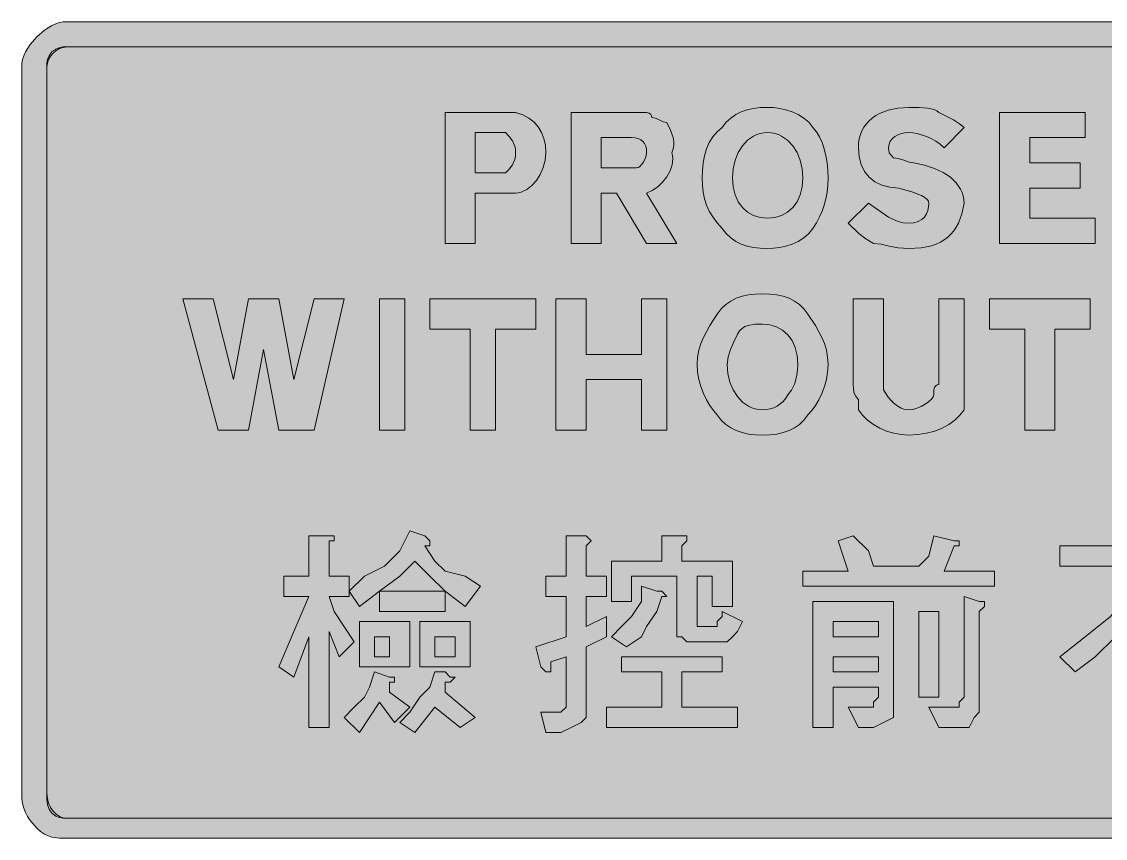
# Model space of a CAD drawing. Header units: metres. Extents: x 13 to 552, y 38 to 232.
# Drawn here: x 13.5 to 271.5, y 37.7 to 232.1 of the extents above; entities that cross this region are included whole.
import ezdxf

# ---------------------------------------------------------------- set-up
doc = ezdxf.new("R2010")
doc.units = ezdxf.units.M
doc.layers.add('FILL_BLACK_000000', color=7, linetype='Continuous', true_color=0x000000)
doc.layers.add('FILL_WHITE_FFFFFF', color=7, linetype='Continuous', true_color=0xffffff)

msp = doc.modelspace()

# ---------------------------------------------------------------- hatches: boundary and pattern name
at = {"layer": 'FILL_BLACK_000000', "true_color": 0x000000}
h = msp.add_hatch(color=7, dxfattribs=at)
h.dxf.hatch_style = 1
h.paths.add_polyline_path([(20.67, 37.98), (19.77, 38.27), (18.87, 38.69), (17.97, 39.29), (17.07, 40.08), (15.5, 41.9), (14.88, 42.84), (14.37, 43.83), (13.98, 44.87), (13.7, 45.99), (13.53, 47.18), (13.47, 48.48), (13.47, 221.28), (13.53, 222.18), (13.7, 223.08), (13.98, 223.98), (14.37, 224.88), (15.5, 226.68), (17.07, 228.48), (18.87, 230.05), (20.67, 231.18), (21.57, 231.57), (22.47, 231.85), (23.37, 232.02), (24.27, 232.08), (541.47, 232.08), (542.37, 231.89), (543.27, 231.48), (544.17, 231.07), (545.07, 230.88), (545.91, 230.83), (546.65, 230.67), (547.26, 230.44), (547.77, 230.13), (548.16, 229.77), (548.45, 229.36), (548.61, 228.93), (548.67, 228.48), (550.25, 226.68), (551.37, 224.88), (551.76, 223.98), (552.05, 223.08), (552.21, 222.18), (552.27, 221.28), (552.27, 48.48), (552.12, 46.08), (551.76, 44.77), (551.47, 44.18), (551.07, 43.68), (550.86, 42.78), (550.32, 41.88), (548.67, 40.08), (548.61, 39.68), (548.45, 39.37), (547.77, 38.88), (545.07, 37.68), (541.47, 37.68), (24.27, 37.68), (22.47, 37.72), (20.67, 37.98)])
h.paths.add_polyline_path([(542.37, 42.5), (543.27, 42.63), (544.17, 42.99), (545.07, 43.68), (545.76, 44.39), (546.12, 44.88), (546.25, 45.37), (546.27, 46.08), (546.87, 46.83), (547.28, 47.6), (547.47, 48.48), (547.47, 221.28), (547.26, 222.18), (546.72, 223.08), (545.07, 224.88), (544.17, 225.57), (543.27, 225.93), (542.37, 226.06), (541.47, 226.08), (24.27, 226.08), (23.37, 226.06), (22.47, 225.93), (21.57, 225.57), (20.67, 224.88), (19.98, 223.98), (19.62, 223.08), (19.49, 222.18), (19.47, 221.28), (19.47, 48.48), (19.58, 47.19), (19.88, 46.02), (20.36, 45), (20.97, 44.13), (21.7, 43.43), (22.51, 42.91), (23.37, 42.59), (24.27, 42.48), (541.47, 42.48), (542.37, 42.5)], flags=16)
h = msp.add_hatch(color=7, dxfattribs=at)
h.dxf.hatch_style = 1
h.paths.add_polyline_path([(193.94, 211.44), (195.44, 211.11), (196.92, 210.63), (198.35, 209.98), (199.68, 209.15), (200.86, 208.12), (201.87, 206.88), (202.71, 205.87), (203.45, 204.67), (204.06, 203.29), (204.57, 201.78), (204.96, 200.15), (205.25, 198.44), (205.41, 196.68), (205.47, 194.88), (205.41, 193.13), (205.25, 191.49), (204.96, 189.92), (204.57, 188.43), (204.06, 186.99), (203.45, 185.6), (202.71, 184.23), (201.87, 182.88), (200.86, 181.64), (199.68, 180.61), (198.35, 179.78), (196.92, 179.13), (195.44, 178.65), (193.94, 178.32), (192.47, 178.14), (191.07, 178.08), (189.33, 178.14), (187.7, 178.32), (186.18, 178.65), (184.77, 179.13), (183.48, 179.78), (182.3, 180.61), (181.23, 181.64), (180.27, 182.88), (179.03, 184.23), (178, 185.6), (177.17, 186.99), (176.52, 188.43), (176.04, 189.92), (175.71, 191.49), (175.53, 193.13), (175.47, 194.88), (175.53, 196.68), (175.71, 198.44), (176.04, 200.15), (176.52, 201.78), (177.17, 203.29), (178, 204.67), (179.03, 205.87), (180.27, 206.88), (181.23, 208.12), (182.3, 209.15), (183.48, 209.98), (184.77, 210.63), (186.18, 211.11), (187.7, 211.44), (189.33, 211.62), (191.07, 211.68), (192.47, 211.62), (193.94, 211.44)])
h.paths.add_polyline_path([(198.83, 199.1), (198.08, 200.93), (197.07, 202.53), (195.84, 203.84), (194.41, 204.84), (193.63, 205.2), (192.81, 205.46), (191.96, 205.62), (191.07, 205.68), (190.18, 205.62), (189.33, 205.46), (188.51, 205.2), (187.73, 204.84), (186.3, 203.84), (185.07, 202.53), (184.06, 200.93), (183.31, 199.1), (182.83, 197.07), (182.67, 194.88), (182.83, 192.74), (183.31, 190.85), (184.06, 189.21), (185.07, 187.83), (186.3, 186.74), (187.73, 185.94), (189.33, 185.45), (191.07, 185.28), (192.81, 185.45), (194.41, 185.94), (195.84, 186.74), (197.07, 187.83), (198.08, 189.21), (198.83, 190.85), (199.31, 192.74), (199.47, 194.88), (199.31, 197.07), (198.83, 199.1)], flags=16)
h = msp.add_hatch(color=7, dxfattribs=at)
h.dxf.hatch_style = 1
h.paths.add_polyline_path([(219.89, 201.37), (220.02, 200.88), (220.38, 200.39), (221.07, 199.68), (222.16, 199.49), (223.47, 199.08), (224.78, 198.67), (225.87, 198.48), (228.45, 197.92), (230.78, 197.15), (232.83, 196.18), (234.57, 195.03), (235.97, 193.71), (237.01, 192.24), (237.38, 191.45), (237.65, 190.62), (237.81, 189.77), (237.87, 188.88), (237.3, 186.35), (236.48, 184.15), (235.97, 183.18), (235.38, 182.3), (234.72, 181.5), (233.97, 180.78), (233.14, 180.15), (232.22, 179.6), (231.21, 179.13), (230.11, 178.75), (228.9, 178.46), (227.6, 178.25), (224.67, 178.08), (222.18, 178.27), (220.02, 178.68), (218.09, 179.09), (216.27, 179.28), (214.49, 180.37), (212.82, 181.68), (210.27, 184.08), (215.07, 188.88), (219.87, 185.58), (221, 184.97), (222.16, 184.49), (223.37, 184.19), (224.67, 184.08), (225.91, 184.19), (226.94, 184.49), (227.77, 184.97), (228.42, 185.58), (228.9, 186.31), (229.23, 187.12), (229.41, 187.98), (229.47, 188.88), (229.36, 189.33), (229.02, 189.78), (228.46, 190.23), (227.67, 190.68), (225.42, 191.58), (222.27, 192.48), (220.13, 192.65), (218.24, 193.14), (216.6, 193.94), (215.22, 195.03), (214.13, 196.41), (213.33, 198.05), (212.84, 199.94), (212.67, 202.08), (212.73, 203.18), (212.89, 204.22), (213.16, 205.19), (213.53, 206.11), (214, 206.97), (214.57, 207.75), (215.23, 208.48), (215.97, 209.13), (216.8, 209.71), (217.71, 210.22), (219.76, 211.02), (222.09, 211.51), (224.67, 211.68), (227.15, 211.66), (229.17, 211.53), (230.75, 211.17), (231.36, 210.88), (231.87, 210.48), (235.32, 208.68), (236.76, 207.78), (237.87, 206.88), (233.07, 202.08), (232.12, 202.92), (231.08, 203.65), (229.99, 204.27), (228.87, 204.78), (226.66, 205.45), (225.62, 205.62), (224.67, 205.68), (223.77, 205.62), (222.91, 205.45), (222.1, 205.17), (221.37, 204.78), (220.76, 204.27), (220.28, 203.65), (219.98, 202.92), (219.87, 202.08), (219.89, 201.37)])
h = msp.add_hatch(color=7, dxfattribs=at)
h.dxf.hatch_style = 1
h.paths.add_polyline_path([(114.27, 179.28), (114.27, 210.48), (129.87, 210.48), (131.07, 210.48), (132.76, 209.92), (134.22, 209.15), (135.46, 208.18), (136.47, 207.03), (137.26, 205.71), (137.82, 204.24), (138.16, 202.62), (138.27, 200.88), (138.11, 199.09), (137.65, 197.35), (136.94, 195.73), (136.02, 194.28), (134.93, 193.05), (133.71, 192.1), (132.41, 191.5), (131.74, 191.34), (131.07, 191.28), (129.87, 191.28), (121.47, 191.28), (121.47, 179.28), (114.27, 179.28)])
h.paths.add_polyline_path([(128.67, 196.08), (129.55, 197), (130.32, 198.03), (130.86, 199.29), (131.02, 200.03), (131.07, 200.88), (131.02, 201.73), (130.86, 202.47), (130.32, 203.73), (129.55, 204.76), (128.67, 205.68), (127.47, 205.68), (121.47, 205.68), (121.47, 196.08), (127.47, 196.08), (128.67, 196.08)], flags=16)
h = msp.add_hatch(color=7, dxfattribs=at)
h.dxf.hatch_style = 1
h.paths.add_polyline_path([(144.27, 179.28), (144.27, 210.48), (159.87, 210.48), (162.27, 210.48), (162.87, 210.33), (163.28, 209.97), (163.42, 209.68), (163.47, 209.28), (164.37, 209.09), (165.27, 208.68), (166.17, 208.27), (167.07, 208.08), (167.93, 206.28), (168.57, 204.48), (168.73, 203.58), (168.76, 202.68), (168.61, 201.78), (168.27, 200.88), (168.44, 200.19), (168.5, 199.48), (168.35, 198.03), (167.85, 196.58), (167.07, 195.18), (166.07, 193.9), (164.9, 192.78), (163.61, 191.89), (162.27, 191.28), (169.47, 179.28), (162.27, 179.28), (155.07, 191.28), (151.47, 191.28), (151.47, 179.28), (144.27, 179.28)])
h.paths.add_polyline_path([(159.87, 197.28), (160.32, 197.39), (160.75, 197.67), (161.52, 198.63), (162.06, 199.81), (162.27, 200.88), (162.21, 201.72), (162.05, 202.45), (161.76, 203.07), (161.37, 203.58), (160.86, 203.97), (160.25, 204.25), (159.51, 204.42), (158.67, 204.48), (151.47, 204.48), (151.47, 197.28), (158.67, 197.28), (159.87, 197.28)], flags=16)
h = msp.add_hatch(color=7, dxfattribs=at)
h.dxf.hatch_style = 1
h.paths.add_polyline_path([(253.47, 185.28), (269.07, 185.28), (269.07, 179.28), (246.27, 179.28), (246.27, 210.48), (266.67, 210.48), (266.67, 204.48), (253.47, 204.48), (253.47, 198.48), (265.47, 198.48), (265.47, 192.48), (253.47, 192.48), (253.47, 185.28)])
h = msp.add_hatch(color=7, dxfattribs=at)
h.dxf.hatch_style = 1
h.paths.add_polyline_path([(83.07, 134.88), (74.67, 134.88), (71.07, 154.08), (67.47, 134.88), (60.27, 134.88), (51.87, 166.08), (59.07, 166.08), (63.87, 146.88), (67.47, 166.08), (71.07, 166.08), (74.67, 166.08), (78.27, 146.88), (83.07, 166.08), (90.27, 166.08), (83.07, 134.88)])
h = msp.add_hatch(color=7, dxfattribs=at)
h.dxf.hatch_style = 1
h.paths.add_polyline_path([(98.67, 134.88), (98.67, 166.08), (104.67, 166.08), (104.67, 134.88), (98.67, 134.88)])
h = msp.add_hatch(color=7, dxfattribs=at)
h.dxf.hatch_style = 1
h.paths.add_polyline_path([(126.27, 134.88), (120.27, 134.88), (120.27, 158.88), (110.67, 158.88), (110.67, 166.08), (135.87, 166.08), (135.87, 158.88), (126.27, 158.88), (126.27, 134.88)])
h = msp.add_hatch(color=7, dxfattribs=at)
h.dxf.hatch_style = 1
h.paths.add_polyline_path([(153.87, 152.88), (161.07, 152.88), (161.07, 166.08), (167.07, 166.08), (167.07, 134.88), (161.07, 134.88), (161.07, 146.88), (153.87, 146.88), (147.87, 146.88), (147.87, 134.88), (140.67, 134.88), (140.67, 166.08), (147.87, 166.08), (147.87, 152.88), (153.87, 152.88)])
h = msp.add_hatch(color=7, dxfattribs=at)
h.dxf.hatch_style = 1
h.paths.add_polyline_path([(193.25, 167.04), (194.76, 166.71), (196.17, 166.23), (197.46, 165.58), (198.65, 164.75), (199.71, 163.72), (200.67, 162.48), (202.43, 159.76), (203.97, 156.93), (204.58, 155.44), (205.06, 153.87), (205.36, 152.23), (205.47, 150.48), (205.36, 148.68), (205.06, 146.92), (204.58, 145.21), (203.97, 143.58), (203.24, 142.07), (202.43, 140.69), (201.57, 139.49), (200.67, 138.48), (199.71, 137.24), (198.65, 136.21), (197.46, 135.38), (196.17, 134.73), (194.76, 134.25), (193.25, 133.92), (191.61, 133.74), (189.87, 133.68), (188.13, 133.74), (186.5, 133.92), (184.98, 134.25), (183.57, 134.73), (182.28, 135.38), (181.1, 136.21), (180.03, 137.24), (179.07, 138.48), (178.17, 139.49), (177.31, 140.69), (176.5, 142.07), (175.77, 143.58), (175.16, 145.21), (174.68, 146.92), (174.38, 148.68), (174.27, 150.48), (174.38, 152.23), (174.68, 153.87), (175.16, 155.44), (175.77, 156.93), (177.31, 159.76), (179.07, 162.48), (180.03, 163.72), (181.1, 164.75), (182.28, 165.58), (183.57, 166.23), (184.98, 166.71), (186.5, 167.04), (188.13, 167.22), (189.87, 167.28), (191.61, 167.22), (193.25, 167.04)])
h.paths.add_polyline_path([(197.63, 154.51), (196.88, 156.15), (195.87, 157.53), (194.64, 158.62), (193.21, 159.42), (191.61, 159.91), (189.87, 160.08), (188.09, 160.04), (186.42, 159.78), (185.66, 159.49), (184.98, 159.07), (184.37, 158.47), (183.87, 157.68), (182.99, 155.88), (182.22, 154.08), (181.68, 152.28), (181.47, 150.48), (181.63, 148.29), (182.11, 146.26), (182.86, 144.43), (183.87, 142.83), (185.1, 141.52), (186.53, 140.52), (187.31, 140.16), (188.13, 139.9), (188.98, 139.74), (189.87, 139.68), (190.77, 139.74), (191.65, 139.9), (192.51, 140.19), (193.32, 140.58), (194.08, 141.09), (194.76, 141.7), (195.37, 142.44), (195.87, 143.28), (196.75, 144.4), (197.52, 145.98), (198.06, 148), (198.22, 149.19), (198.27, 150.48), (198.11, 152.62), (197.63, 154.51)], flags=16)
h = msp.add_hatch(color=7, dxfattribs=at)
h.dxf.hatch_style = 1
h.paths.add_polyline_path([(237.87, 146.88), (237.87, 145.68), (237.87, 142.08), (237.87, 139.68), (236.86, 138.39), (235.64, 137.22), (234.22, 136.2), (232.62, 135.33), (230.85, 134.63), (228.93, 134.11), (226.86, 133.79), (224.67, 133.68), (222.87, 133.79), (221.11, 134.11), (219.4, 134.63), (217.77, 135.33), (216.26, 136.2), (214.88, 137.22), (213.68, 138.39), (212.67, 139.68), (212.67, 142.08), (211.98, 142.98), (211.62, 143.88), (211.49, 144.78), (211.47, 145.68), (211.47, 166.08), (218.67, 166.08), (218.67, 146.88), (218.67, 144.48), (219.78, 142.72), (220.46, 141.91), (221.22, 141.18), (222.03, 140.57), (222.89, 140.09), (223.77, 139.79), (224.67, 139.68), (225.62, 139.79), (226.62, 140.07), (227.62, 140.5), (228.57, 141.03), (229.4, 141.61), (230.07, 142.21), (230.51, 142.78), (230.67, 143.28), (230.67, 144.48), (230.82, 145.08), (231.18, 145.49), (231.47, 145.63), (231.87, 145.68), (231.87, 146.88), (231.87, 166.08), (237.87, 166.08), (237.87, 146.88)])
h = msp.add_hatch(color=7, dxfattribs=at)
h.dxf.hatch_style = 1
h.paths.add_polyline_path([(259.47, 134.88), (252.27, 134.88), (252.27, 158.88), (243.87, 158.88), (243.87, 166.08), (267.87, 166.08), (267.87, 158.88), (259.47, 158.88), (259.47, 134.88)])
h = msp.add_hatch(color=7, dxfattribs=at)
h.dxf.hatch_style = 1
h.paths.add_polyline_path([(81.87, 100.08), (81.87, 109.68), (85.47, 109.68), (86.67, 109.68), (87.87, 109.68), (87.87, 108.48), (86.67, 108.48), (86.67, 100.08), (91.47, 100.08), (91.47, 95.28), (86.67, 95.28), (87.87, 91.68), (92.67, 84.48), (89.07, 80.88), (86.67, 86.88), (86.67, 64.08), (81.87, 64.08), (81.87, 85.68), (78.27, 76.08), (74.67, 78.48), (78.27, 86.88), (81.87, 95.28), (75.87, 95.28), (75.87, 100.08), (81.87, 100.08)])
h = msp.add_hatch(color=7, dxfattribs=at)
h.dxf.hatch_style = 1
h.paths.add_polyline_path([(91.47, 96.48), (95.07, 100.08), (99.87, 102.48), (103.47, 106.08), (105.87, 110.88), (109.47, 109.68), (110.67, 108.48), (110.67, 107.28), (109.47, 107.28), (111.87, 103.68), (114.27, 101.28), (119.07, 100.08), (122.67, 97.68), (119.07, 92.88), (114.27, 96.48), (110.67, 100.08), (107.07, 103.68), (103.47, 100.08), (98.67, 96.48), (93.87, 92.88), (91.47, 96.48)])
h = msp.add_hatch(color=7, dxfattribs=at)
h.dxf.hatch_style = 1
h.paths.add_polyline_path([(143.07, 100.08), (143.07, 109.68), (146.67, 109.68), (147.87, 109.68), (149.07, 108.48), (147.87, 107.28), (147.87, 100.08), (152.67, 100.08), (152.67, 95.28), (147.87, 95.28), (147.87, 88.08), (152.67, 90.48), (152.67, 85.68), (147.87, 83.28), (147.87, 70.08), (147.87, 66.48), (146.67, 65.28), (144.27, 64.08), (141.87, 62.88), (138.27, 62.88), (137.07, 67.68), (140.67, 67.68), (141.87, 67.68), (143.07, 68.88), (143.07, 70.08), (143.07, 80.88), (139.47, 79.68), (139.47, 77.28), (138.27, 77.28), (137.07, 78.48), (135.87, 83.28), (143.07, 85.68), (143.07, 95.28), (138.27, 95.28), (138.27, 100.08), (143.07, 100.08)])
h = msp.add_hatch(color=7, dxfattribs=at)
h.dxf.hatch_style = 1
h.paths.add_polyline_path([(165.87, 103.68), (165.87, 109.68), (170.67, 109.68), (171.87, 109.68), (171.87, 108.48), (170.67, 107.28), (170.67, 103.68), (182.67, 103.68), (182.67, 92.88), (177.87, 92.88), (177.87, 100.08), (174.27, 100.08), (174.27, 90.48), (174.27, 89.28), (174.27, 88.08), (177.87, 88.08), (179.07, 88.08), (179.07, 89.28), (180.27, 90.48), (180.27, 91.68), (185.07, 89.28), (183.87, 86.88), (182.67, 85.68), (181.47, 84.48), (180.27, 84.48), (173.07, 84.48), (171.87, 84.48), (170.67, 85.68), (169.47, 85.68), (169.47, 88.08), (169.47, 100.08), (158.67, 100.08), (158.67, 94.08), (153.87, 94.08), (153.87, 103.68), (165.87, 103.68)])
h = msp.add_hatch(color=7, dxfattribs=at)
h.dxf.hatch_style = 1
h.paths.add_polyline_path([(209.07, 104.88), (207.87, 108.48), (211.47, 109.68), (215.07, 106.08), (216.27, 102.48), (227.07, 102.48), (229.47, 104.88), (230.67, 109.68), (235.47, 108.48), (236.67, 108.48), (236.67, 107.28), (235.47, 107.28), (233.07, 101.28), (245.07, 101.28), (245.07, 97.68), (199.47, 97.68), (199.47, 101.28), (210.27, 101.28), (209.07, 104.88)])
h = msp.add_hatch(color=7, dxfattribs=at)
h.dxf.hatch_style = 1
h.paths.add_polyline_path([(306.27, 107.28), (306.27, 102.48), (287.07, 102.48), (282.27, 95.28), (285.87, 95.28), (288.27, 94.08), (288.27, 92.88), (287.07, 92.88), (287.07, 64.08), (282.27, 64.08), (282.27, 94.08), (278.67, 89.28), (273.87, 85.68), (269.07, 80.88), (264.27, 77.28), (260.67, 80.88), (266.67, 85.68), (272.67, 90.48), (277.47, 96.48), (281.07, 102.48), (260.67, 102.48), (260.67, 107.28), (306.27, 107.28)])
h = msp.add_hatch(color=7, dxfattribs=at)
h.dxf.hatch_style = 1
h.paths.add_polyline_path([(98.67, 91.68), (98.67, 96.48), (114.27, 96.48), (114.27, 91.68), (98.67, 91.68)])
h = msp.add_hatch(color=7, dxfattribs=at)
h.dxf.hatch_style = 1
h.paths.add_polyline_path([(156.27, 88.08), (158.67, 90.48), (161.07, 94.08), (161.07, 97.68), (164.67, 96.48), (165.87, 96.48), (167.07, 95.28), (165.87, 95.28), (164.67, 91.68), (162.27, 88.08), (161.07, 85.68), (157.47, 83.28), (153.87, 85.68), (156.27, 88.08)])
h = msp.add_hatch(color=7, dxfattribs=at)
h.dxf.hatch_style = 1
h.paths.add_polyline_path([(221.07, 68.88), (221.07, 66.48), (218.67, 65.28), (216.27, 64.08), (212.67, 64.08), (210.27, 68.88), (213.87, 68.88), (215.07, 68.88), (216.27, 68.88), (216.27, 70.08), (217.47, 71.28), (217.47, 73.68), (206.67, 73.68), (206.67, 64.08), (201.87, 64.08), (201.87, 94.08), (221.07, 94.08), (221.07, 71.28), (221.07, 68.88)])
h.paths.add_polyline_path([(206.67, 80.88), (206.67, 77.28), (217.47, 77.28), (217.47, 80.88), (206.67, 80.88)], flags=16)
h.paths.add_polyline_path([(217.47, 89.28), (206.67, 89.28), (206.67, 85.68), (217.47, 85.68), (217.47, 89.28)], flags=16)
h = msp.add_hatch(color=7, dxfattribs=at)
h.dxf.hatch_style = 1
h.paths.add_polyline_path([(241.47, 94.08), (242.67, 94.08), (242.67, 92.88), (241.47, 91.68), (241.47, 71.28), (241.47, 67.68), (240.27, 66.48), (239.07, 64.08), (235.47, 64.08), (231.87, 64.08), (229.47, 68.88), (234.27, 68.88), (235.47, 68.88), (236.67, 68.88), (236.67, 70.08), (237.87, 71.28), (237.87, 95.28), (241.47, 94.08)])
h = msp.add_hatch(color=7, dxfattribs=at)
h.dxf.hatch_style = 1
h.paths.add_polyline_path([(230.67, 91.68), (231.87, 91.68), (231.87, 90.48), (231.87, 89.28), (231.87, 71.28), (227.07, 71.28), (227.07, 91.68), (230.67, 91.68)])
h = msp.add_hatch(color=7, dxfattribs=at)
h.dxf.hatch_style = 1
h.paths.add_polyline_path([(105.87, 78.48), (93.87, 78.48), (93.87, 89.28), (105.87, 89.28), (105.87, 78.48)])
h.paths.add_polyline_path([(101.07, 85.68), (97.47, 85.68), (97.47, 80.88), (101.07, 80.88), (101.07, 85.68)], flags=16)
h = msp.add_hatch(color=7, dxfattribs=at)
h.dxf.hatch_style = 1
h.paths.add_polyline_path([(120.27, 78.48), (108.27, 78.48), (108.27, 89.28), (120.27, 89.28), (120.27, 78.48)])
h.paths.add_polyline_path([(116.67, 85.68), (111.87, 85.68), (111.87, 80.88), (116.67, 80.88), (116.67, 85.68)], flags=16)
h = msp.add_hatch(color=7, dxfattribs=at)
h.dxf.hatch_style = 1
h.paths.add_polyline_path([(156.27, 80.88), (180.27, 80.88), (180.27, 77.28), (170.67, 77.28), (170.67, 68.88), (183.87, 68.88), (183.87, 64.08), (152.67, 64.08), (152.67, 68.88), (165.87, 68.88), (165.87, 77.28), (156.27, 77.28), (156.27, 80.88)])
h = msp.add_hatch(color=7, dxfattribs=at)
h.dxf.hatch_style = 1
h.paths.add_polyline_path([(92.67, 68.88), (95.07, 71.28), (96.27, 73.68), (97.47, 77.28), (101.07, 76.08), (102.27, 76.08), (102.27, 74.88), (101.07, 74.88), (101.07, 72.48), (105.87, 68.88), (102.27, 65.28), (98.67, 70.08), (93.87, 62.88), (90.27, 66.48), (92.67, 68.88)])
h = msp.add_hatch(color=7, dxfattribs=at)
h.dxf.hatch_style = 1
h.paths.add_polyline_path([(105.87, 67.68), (108.27, 71.28), (110.67, 73.68), (111.87, 77.28), (114.27, 77.28), (115.47, 76.08), (116.67, 76.08), (115.47, 74.88), (114.27, 74.88), (114.27, 72.48), (121.47, 66.48), (117.87, 64.08), (111.87, 68.88), (107.07, 62.88), (103.47, 65.28), (105.87, 67.68)])
at = {"layer": 'FILL_WHITE_FFFFFF', "true_color": 0xffffff}
h = msp.add_hatch(color=7, dxfattribs=at)
h.dxf.hatch_style = 1
h.paths.add_polyline_path([(541.47, 226.08), (542.37, 226.06), (543.27, 225.93), (544.17, 225.57), (545.07, 224.88), (546.72, 223.08), (547.26, 222.18), (547.47, 221.28), (547.47, 48.48), (547.28, 47.6), (546.87, 46.83), (546.27, 46.08), (546.25, 45.37), (546.12, 44.88), (545.76, 44.39), (545.07, 43.68), (544.47, 43.53), (544.06, 43.17), (543.92, 42.88), (543.87, 42.48), (541.47, 42.48), (24.27, 42.48), (23.37, 42.5), (22.47, 42.63), (21.57, 42.99), (20.67, 43.68), (19.98, 44.6), (19.62, 45.63), (19.49, 46.89), (19.47, 48.48), (19.47, 221.28), (19.58, 222.18), (19.88, 223.04), (20.36, 223.85), (20.97, 224.58), (21.7, 225.19), (22.51, 225.67), (23.37, 225.97), (24.27, 226.08), (541.47, 226.08)])

# ---------------------------------------------------------------- linework, layer by layer
at = {"layer": 'FILL_BLACK_000000', "lineweight": 0, "true_color": 0x000000}
for points in [[(541.47, 37.68), (24.27, 37.68), (22.47, 37.72), (20.67, 37.98), (19.77, 38.27), (18.87, 38.69), (17.97, 39.29), (17.07, 40.08), (15.5, 41.9), (14.88, 42.84), (14.37, 43.83), (13.98, 44.87), (13.7, 45.99), (13.53, 47.18), (13.47, 48.48), (13.47, 221.28), (13.53, 222.18), (13.7, 223.08), (13.98, 223.98), (14.37, 224.88), (15.5, 226.68), (17.07, 228.48), (18.87, 230.05), (20.67, 231.18), (21.57, 231.57), (22.47, 231.85), (23.37, 232.02), (24.27, 232.08), (541.47, 232.08)], [(541.47, 226.08), (24.27, 226.08), (23.37, 226.06), (22.47, 225.93), (21.57, 225.57), (20.67, 224.88), (19.98, 223.98), (19.62, 223.08), (19.49, 222.18), (19.47, 221.28), (19.47, 48.48), (19.58, 47.19), (19.88, 46.02), (20.36, 45), (20.97, 44.13), (21.7, 43.43), (22.51, 42.91), (23.37, 42.59), (24.27, 42.48), (541.47, 42.48)]]:
    msp.add_lwpolyline(points, dxfattribs=at)
for points in [[(193.94, 211.44), (195.44, 211.11), (196.92, 210.63), (198.35, 209.98), (199.68, 209.15), (200.86, 208.12), (201.87, 206.88), (202.71, 205.87), (203.45, 204.67), (204.06, 203.29), (204.57, 201.78), (204.96, 200.15), (205.25, 198.44), (205.41, 196.68), (205.47, 194.88), (205.41, 193.13), (205.25, 191.49), (204.96, 189.92), (204.57, 188.43), (204.06, 186.99), (203.45, 185.6), (202.71, 184.23), (201.87, 182.88), (200.86, 181.64), (199.68, 180.61), (198.35, 179.78), (196.92, 179.13), (195.44, 178.65), (193.94, 178.32), (192.47, 178.14), (191.07, 178.08), (189.33, 178.14), (187.7, 178.32), (186.18, 178.65), (184.77, 179.13), (183.48, 179.78), (182.3, 180.61), (181.23, 181.64), (180.27, 182.88), (179.03, 184.23), (178, 185.6), (177.17, 186.99), (176.52, 188.43), (176.04, 189.92), (175.71, 191.49), (175.53, 193.13), (175.47, 194.88), (175.53, 196.68), (175.71, 198.44), (176.04, 200.15), (176.52, 201.78), (177.17, 203.29), (178, 204.67), (179.03, 205.87), (180.27, 206.88), (181.23, 208.12), (182.3, 209.15), (183.48, 209.98), (184.77, 210.63), (186.18, 211.11), (187.7, 211.44), (189.33, 211.62), (191.07, 211.68), (192.47, 211.62)], [(219.89, 201.37), (220.02, 200.88), (220.38, 200.39), (221.07, 199.68), (222.16, 199.49), (223.47, 199.08), (224.78, 198.67), (225.87, 198.48), (228.45, 197.92), (230.78, 197.15), (232.83, 196.18), (234.57, 195.03), (235.97, 193.71), (237.01, 192.24), (237.38, 191.45), (237.65, 190.62), (237.81, 189.77), (237.87, 188.88), (237.3, 186.35), (236.48, 184.15), (235.97, 183.18), (235.38, 182.3), (234.72, 181.5), (233.97, 180.78), (233.14, 180.15), (232.22, 179.6), (231.21, 179.13), (230.11, 178.75), (228.9, 178.46), (227.6, 178.25), (224.67, 178.08), (222.18, 178.27), (220.02, 178.68), (218.09, 179.09), (216.27, 179.28), (214.49, 180.37), (212.82, 181.68), (210.27, 184.08), (215.07, 188.88), (219.87, 185.58), (221, 184.97), (222.16, 184.49), (223.37, 184.19), (224.67, 184.08), (225.91, 184.19), (226.94, 184.49), (227.77, 184.97), (228.42, 185.58), (228.9, 186.31), (229.23, 187.12), (229.41, 187.98), (229.47, 188.88), (229.36, 189.33), (229.02, 189.78), (228.46, 190.23), (227.67, 190.68), (225.42, 191.58), (222.27, 192.48), (220.13, 192.65), (218.24, 193.14), (216.6, 193.94), (215.22, 195.03), (214.13, 196.41), (213.33, 198.05), (212.84, 199.94), (212.67, 202.08), (212.73, 203.18), (212.89, 204.22), (213.16, 205.19), (213.53, 206.11), (214, 206.97), (214.57, 207.75), (215.23, 208.48), (215.97, 209.13), (216.8, 209.71), (217.71, 210.22), (219.76, 211.02), (222.09, 211.51), (224.67, 211.68), (227.15, 211.66), (229.17, 211.53), (230.75, 211.17), (231.36, 210.88), (231.87, 210.48), (235.32, 208.68), (236.76, 207.78), (237.87, 206.88), (233.07, 202.08), (232.12, 202.92), (231.08, 203.65), (229.99, 204.27), (228.87, 204.78), (226.66, 205.45), (225.62, 205.62), (224.67, 205.68), (223.77, 205.62), (222.91, 205.45), (222.1, 205.17), (221.37, 204.78), (220.76, 204.27), (220.28, 203.65), (219.98, 202.92), (219.87, 202.08)], [(114.27, 179.28), (114.27, 210.48), (129.87, 210.48), (131.07, 210.48), (132.76, 209.92), (134.22, 209.15), (135.46, 208.18), (136.47, 207.03), (137.26, 205.71), (137.82, 204.24), (138.16, 202.62), (138.27, 200.88), (138.11, 199.09), (137.65, 197.35), (136.94, 195.73), (136.02, 194.28), (134.93, 193.05), (133.71, 192.1), (132.41, 191.5), (131.74, 191.34), (131.07, 191.28), (129.87, 191.28), (121.47, 191.28), (121.47, 179.28)], [(144.27, 179.28), (144.27, 210.48), (159.87, 210.48), (162.27, 210.48), (162.87, 210.33), (163.28, 209.97), (163.42, 209.68), (163.47, 209.28), (164.37, 209.09), (165.27, 208.68), (166.17, 208.27), (167.07, 208.08), (167.93, 206.28), (168.57, 204.48), (168.73, 203.58), (168.76, 202.68), (168.61, 201.78), (168.27, 200.88), (168.44, 200.19), (168.5, 199.48), (168.35, 198.03), (167.85, 196.58), (167.07, 195.18), (166.07, 193.9), (164.9, 192.78), (163.61, 191.89), (162.27, 191.28), (169.47, 179.28), (162.27, 179.28), (155.07, 191.28), (151.47, 191.28), (151.47, 179.28)], [(253.47, 185.28), (269.07, 185.28), (269.07, 179.28), (246.27, 179.28), (246.27, 210.48), (266.67, 210.48), (266.67, 204.48), (253.47, 204.48), (253.47, 198.48), (265.47, 198.48), (265.47, 192.48), (253.47, 192.48)], [(128.67, 196.08), (129.55, 197), (130.32, 198.03), (130.86, 199.29), (131.02, 200.03), (131.07, 200.88), (131.02, 201.73), (130.86, 202.47), (130.32, 203.73), (129.55, 204.76), (128.67, 205.68), (127.47, 205.68), (121.47, 205.68), (121.47, 196.08), (127.47, 196.08)], [(159.87, 197.28), (160.32, 197.39), (160.75, 197.67), (161.52, 198.63), (162.06, 199.81), (162.27, 200.88), (162.21, 201.72), (162.05, 202.45), (161.76, 203.07), (161.37, 203.58), (160.86, 203.97), (160.25, 204.25), (159.51, 204.42), (158.67, 204.48), (151.47, 204.48), (151.47, 197.28), (158.67, 197.28)], [(198.83, 199.1), (198.08, 200.93), (197.07, 202.53), (195.84, 203.84), (194.41, 204.84), (193.63, 205.2), (192.81, 205.46), (191.96, 205.62), (191.07, 205.68), (190.18, 205.62), (189.33, 205.46), (188.51, 205.2), (187.73, 204.84), (186.3, 203.84), (185.07, 202.53), (184.06, 200.93), (183.31, 199.1), (182.83, 197.07), (182.67, 194.88), (182.83, 192.74), (183.31, 190.85), (184.06, 189.21), (185.07, 187.83), (186.3, 186.74), (187.73, 185.94), (189.33, 185.45), (191.07, 185.28), (192.81, 185.45), (194.41, 185.94), (195.84, 186.74), (197.07, 187.83), (198.08, 189.21), (198.83, 190.85), (199.31, 192.74), (199.47, 194.88), (199.31, 197.07)], [(83.07, 134.88), (74.67, 134.88), (71.07, 154.08), (67.47, 134.88), (60.27, 134.88), (51.87, 166.08), (59.07, 166.08), (63.87, 146.88), (67.47, 166.08), (71.07, 166.08), (74.67, 166.08), (78.27, 146.88), (83.07, 166.08), (90.27, 166.08)], [(98.67, 134.88), (98.67, 166.08), (104.67, 166.08), (104.67, 134.88)], [(126.27, 134.88), (120.27, 134.88), (120.27, 158.88), (110.67, 158.88), (110.67, 166.08), (135.87, 166.08), (135.87, 158.88), (126.27, 158.88)], [(153.87, 152.88), (161.07, 152.88), (161.07, 166.08), (167.07, 166.08), (167.07, 134.88), (161.07, 134.88), (161.07, 146.88), (153.87, 146.88), (147.87, 146.88), (147.87, 134.88), (140.67, 134.88), (140.67, 166.08), (147.87, 166.08), (147.87, 152.88)], [(193.25, 167.04), (194.76, 166.71), (196.17, 166.23), (197.46, 165.58), (198.65, 164.75), (199.71, 163.72), (200.67, 162.48), (202.43, 159.76), (203.97, 156.93), (204.58, 155.44), (205.06, 153.87), (205.36, 152.23), (205.47, 150.48), (205.36, 148.68), (205.06, 146.92), (204.58, 145.21), (203.97, 143.58), (203.24, 142.07), (202.43, 140.69), (201.57, 139.49), (200.67, 138.48), (199.71, 137.24), (198.65, 136.21), (197.46, 135.38), (196.17, 134.73), (194.76, 134.25), (193.25, 133.92), (191.61, 133.74), (189.87, 133.68), (188.13, 133.74), (186.5, 133.92), (184.98, 134.25), (183.57, 134.73), (182.28, 135.38), (181.1, 136.21), (180.03, 137.24), (179.07, 138.48), (178.17, 139.49), (177.31, 140.69), (176.5, 142.07), (175.77, 143.58), (175.16, 145.21), (174.68, 146.92), (174.38, 148.68), (174.27, 150.48), (174.38, 152.23), (174.68, 153.87), (175.16, 155.44), (175.77, 156.93), (177.31, 159.76), (179.07, 162.48), (180.03, 163.72), (181.1, 164.75), (182.28, 165.58), (183.57, 166.23), (184.98, 166.71), (186.5, 167.04), (188.13, 167.22), (189.87, 167.28), (191.61, 167.22)], [(237.87, 146.88), (237.87, 145.68), (237.87, 142.08), (237.87, 139.68), (236.86, 138.39), (235.64, 137.22), (234.22, 136.2), (232.62, 135.33), (230.85, 134.63), (228.93, 134.11), (226.86, 133.79), (224.67, 133.68), (222.87, 133.79), (221.11, 134.11), (219.4, 134.63), (217.77, 135.33), (216.26, 136.2), (214.88, 137.22), (213.68, 138.39), (212.67, 139.68), (212.67, 142.08), (211.98, 142.98), (211.62, 143.88), (211.49, 144.78), (211.47, 145.68), (211.47, 166.08), (218.67, 166.08), (218.67, 146.88), (218.67, 144.48), (219.78, 142.72), (220.46, 141.91), (221.22, 141.18), (222.03, 140.57), (222.89, 140.09), (223.77, 139.79), (224.67, 139.68), (225.62, 139.79), (226.62, 140.07), (227.62, 140.5), (228.57, 141.03), (229.4, 141.61), (230.07, 142.21), (230.51, 142.78), (230.67, 143.28), (230.67, 144.48), (230.82, 145.08), (231.18, 145.49), (231.47, 145.63), (231.87, 145.68), (231.87, 146.88), (231.87, 166.08), (237.87, 166.08)], [(259.47, 134.88), (252.27, 134.88), (252.27, 158.88), (243.87, 158.88), (243.87, 166.08), (267.87, 166.08), (267.87, 158.88), (259.47, 158.88)], [(197.63, 154.51), (196.88, 156.15), (195.87, 157.53), (194.64, 158.62), (193.21, 159.42), (191.61, 159.91), (189.87, 160.08), (188.09, 160.04), (186.42, 159.78), (185.66, 159.49), (184.98, 159.07), (184.37, 158.47), (183.87, 157.68), (182.99, 155.88), (182.22, 154.08), (181.68, 152.28), (181.47, 150.48), (181.63, 148.29), (182.11, 146.26), (182.86, 144.43), (183.87, 142.83), (185.1, 141.52), (186.53, 140.52), (187.31, 140.16), (188.13, 139.9), (188.98, 139.74), (189.87, 139.68), (190.77, 139.74), (191.65, 139.9), (192.51, 140.19), (193.32, 140.58), (194.08, 141.09), (194.76, 141.7), (195.37, 142.44), (195.87, 143.28), (196.75, 144.4), (197.52, 145.98), (198.06, 148), (198.22, 149.19), (198.27, 150.48), (198.11, 152.62)], [(81.87, 100.08), (81.87, 109.68), (85.47, 109.68), (86.67, 109.68), (87.87, 109.68), (87.87, 108.48), (86.67, 108.48), (86.67, 100.08), (91.47, 100.08), (91.47, 95.28), (86.67, 95.28), (87.87, 91.68), (92.67, 84.48), (89.07, 80.88), (86.67, 86.88), (86.67, 64.08), (81.87, 64.08), (81.87, 85.68), (78.27, 76.08), (74.67, 78.48), (78.27, 86.88), (81.87, 95.28), (75.87, 95.28), (75.87, 100.08)], [(91.47, 96.48), (95.07, 100.08), (99.87, 102.48), (103.47, 106.08), (105.87, 110.88), (109.47, 109.68), (110.67, 108.48), (110.67, 107.28), (109.47, 107.28), (111.87, 103.68), (114.27, 101.28), (119.07, 100.08), (122.67, 97.68), (119.07, 92.88), (114.27, 96.48), (110.67, 100.08), (107.07, 103.68), (103.47, 100.08), (98.67, 96.48), (93.87, 92.88)], [(143.07, 100.08), (143.07, 109.68), (146.67, 109.68), (147.87, 109.68), (149.07, 108.48), (147.87, 107.28), (147.87, 100.08), (152.67, 100.08), (152.67, 95.28), (147.87, 95.28), (147.87, 88.08), (152.67, 90.48), (152.67, 85.68), (147.87, 83.28), (147.87, 70.08), (147.87, 66.48), (146.67, 65.28), (144.27, 64.08), (141.87, 62.88), (138.27, 62.88), (137.07, 67.68), (140.67, 67.68), (141.87, 67.68), (143.07, 68.88), (143.07, 70.08), (143.07, 80.88), (139.47, 79.68), (139.47, 77.28), (138.27, 77.28), (137.07, 78.48), (135.87, 83.28), (143.07, 85.68), (143.07, 95.28), (138.27, 95.28), (138.27, 100.08)], [(165.87, 103.68), (165.87, 109.68), (170.67, 109.68), (171.87, 109.68), (171.87, 108.48), (170.67, 107.28), (170.67, 103.68), (182.67, 103.68), (182.67, 92.88), (177.87, 92.88), (177.87, 100.08), (174.27, 100.08), (174.27, 90.48), (174.27, 89.28), (174.27, 88.08), (177.87, 88.08), (179.07, 88.08), (179.07, 89.28), (180.27, 90.48), (180.27, 91.68), (185.07, 89.28), (183.87, 86.88), (182.67, 85.68), (181.47, 84.48), (180.27, 84.48), (173.07, 84.48), (171.87, 84.48), (170.67, 85.68), (169.47, 85.68), (169.47, 88.08), (169.47, 100.08), (158.67, 100.08), (158.67, 94.08), (153.87, 94.08), (153.87, 103.68)], [(209.07, 104.88), (207.87, 108.48), (211.47, 109.68), (215.07, 106.08), (216.27, 102.48), (227.07, 102.48), (229.47, 104.88), (230.67, 109.68), (235.47, 108.48), (236.67, 108.48), (236.67, 107.28), (235.47, 107.28), (233.07, 101.28), (245.07, 101.28), (245.07, 97.68), (199.47, 97.68), (199.47, 101.28), (210.27, 101.28)], [(306.27, 107.28), (306.27, 102.48), (287.07, 102.48), (282.27, 95.28), (285.87, 95.28), (288.27, 94.08), (288.27, 92.88), (287.07, 92.88), (287.07, 64.08), (282.27, 64.08), (282.27, 94.08), (278.67, 89.28), (273.87, 85.68), (269.07, 80.88), (264.27, 77.28), (260.67, 80.88), (266.67, 85.68), (272.67, 90.48), (277.47, 96.48), (281.07, 102.48), (260.67, 102.48), (260.67, 107.28)], [(98.67, 91.68), (98.67, 96.48), (114.27, 96.48), (114.27, 91.68)], [(156.27, 88.08), (158.67, 90.48), (161.07, 94.08), (161.07, 97.68), (164.67, 96.48), (165.87, 96.48), (167.07, 95.28), (165.87, 95.28), (164.67, 91.68), (162.27, 88.08), (161.07, 85.68), (157.47, 83.28), (153.87, 85.68)], [(221.07, 68.88), (221.07, 66.48), (218.67, 65.28), (216.27, 64.08), (212.67, 64.08), (210.27, 68.88), (213.87, 68.88), (215.07, 68.88), (216.27, 68.88), (216.27, 70.08), (217.47, 71.28), (217.47, 73.68), (206.67, 73.68), (206.67, 64.08), (201.87, 64.08), (201.87, 94.08), (221.07, 94.08), (221.07, 71.28)], [(241.47, 94.08), (242.67, 94.08), (242.67, 92.88), (241.47, 91.68), (241.47, 71.28), (241.47, 67.68), (240.27, 66.48), (239.07, 64.08), (235.47, 64.08), (231.87, 64.08), (229.47, 68.88), (234.27, 68.88), (235.47, 68.88), (236.67, 68.88), (236.67, 70.08), (237.87, 71.28), (237.87, 95.28)], [(230.67, 91.68), (231.87, 91.68), (231.87, 90.48), (231.87, 89.28), (231.87, 71.28), (227.07, 71.28), (227.07, 91.68)], [(105.87, 78.48), (93.87, 78.48), (93.87, 89.28), (105.87, 89.28)], [(120.27, 78.48), (108.27, 78.48), (108.27, 89.28), (120.27, 89.28)], [(217.47, 89.28), (206.67, 89.28), (206.67, 85.68), (217.47, 85.68)], [(101.07, 85.68), (97.47, 85.68), (97.47, 80.88), (101.07, 80.88)], [(116.67, 85.68), (111.87, 85.68), (111.87, 80.88), (116.67, 80.88)], [(156.27, 80.88), (180.27, 80.88), (180.27, 77.28), (170.67, 77.28), (170.67, 68.88), (183.87, 68.88), (183.87, 64.08), (152.67, 64.08), (152.67, 68.88), (165.87, 68.88), (165.87, 77.28), (156.27, 77.28)], [(206.67, 80.88), (206.67, 77.28), (217.47, 77.28), (217.47, 80.88)], [(92.67, 68.88), (95.07, 71.28), (96.27, 73.68), (97.47, 77.28), (101.07, 76.08), (102.27, 76.08), (102.27, 74.88), (101.07, 74.88), (101.07, 72.48), (105.87, 68.88), (102.27, 65.28), (98.67, 70.08), (93.87, 62.88), (90.27, 66.48)], [(105.87, 67.68), (108.27, 71.28), (110.67, 73.68), (111.87, 77.28), (114.27, 77.28), (115.47, 76.08), (116.67, 76.08), (115.47, 74.88), (114.27, 74.88), (114.27, 72.48), (121.47, 66.48), (117.87, 64.08), (111.87, 68.88), (107.07, 62.88), (103.47, 65.28)]]:
    msp.add_lwpolyline(points, close=True, dxfattribs=at)
at = {"layer": 'FILL_WHITE_FFFFFF', "lineweight": 0, "true_color": 0xffffff}
msp.add_lwpolyline([(541.47, 42.48), (24.27, 42.48), (23.37, 42.5), (22.47, 42.63), (21.57, 42.99), (20.67, 43.68), (19.98, 44.6), (19.62, 45.63), (19.49, 46.89), (19.47, 48.48), (19.47, 221.28), (19.58, 222.18), (19.88, 223.04), (20.36, 223.85), (20.97, 224.58), (21.7, 225.19), (22.51, 225.67), (23.37, 225.97), (24.27, 226.08), (541.47, 226.08)], dxfattribs=at)

doc.saveas('drawing.dxf')
